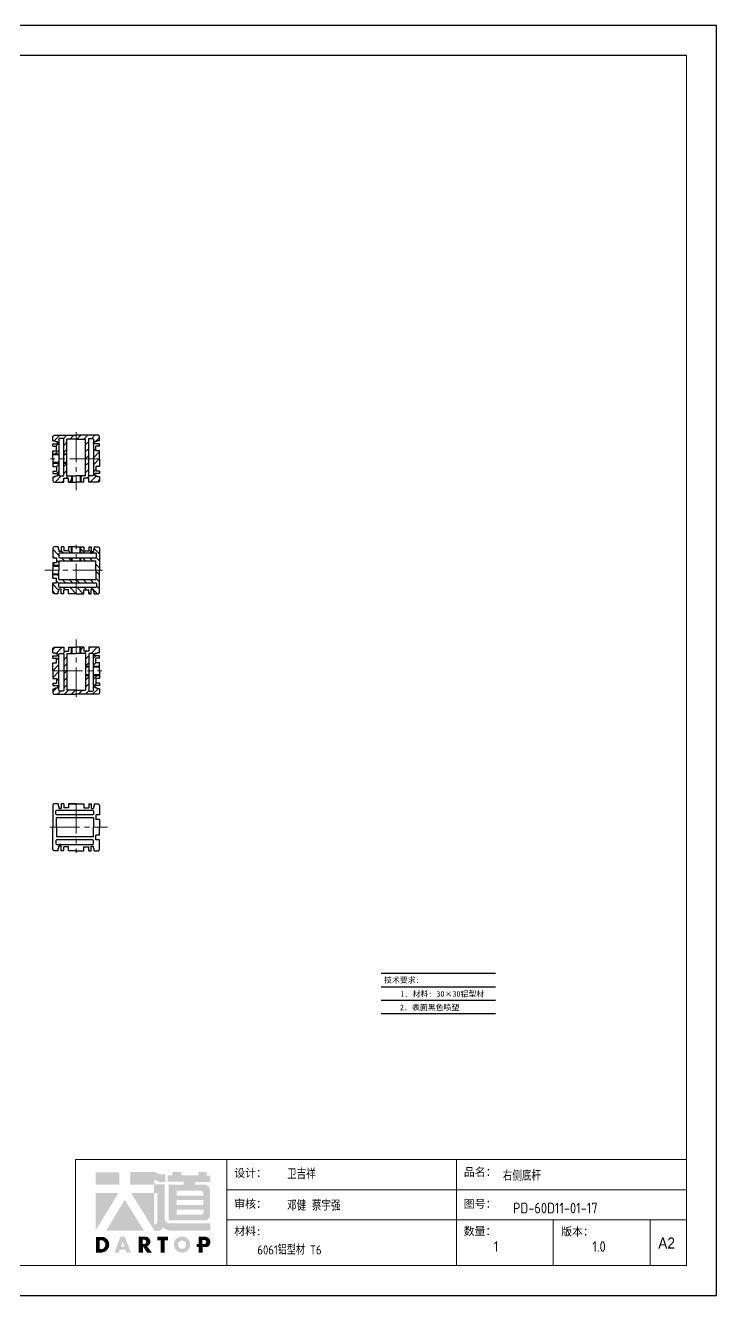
# Model space of a CAD drawing. Header units: millimetres. Extents: x -30327 to 34858, y 4015 to 75103.
# Drawn here: x 22740 to 23183, y 60062 to 60875 of the extents above; entities that cross this region are included whole.
import ezdxf
from ezdxf.enums import TextEntityAlignment as Align

# ---------------------------------------------------------------- set-up
doc = ezdxf.new("R2010")
doc.units = ezdxf.units.MM
doc.linetypes.add('CENTER2', pattern=[28.575, 19.05, -3.175, 3.175, -3.175])
doc.layers.add('A-TITLEBLOCK', color=7, linetype='Continuous', lineweight=18)
for name, color, linetype in [('print', 30, 'Continuous'), ('red', 1, 'CENTER2'), ('yellow', 2, 'Continuous')]:
    doc.layers.add(name, color=color, linetype=linetype)
doc.styles.add('GB', font='GBENOR.SHX', dxfattribs={"bigfont": 'gbcbig.shx'})
doc.styles.add('HZ', font='')
doc.styles.add('SLDTEXTSTYLE0', font='simfang.ttf', dxfattribs={"bigfont": 'bigfont'})
doc.styles.add('SLDTEXTSTYLE1', font='Gothic.ttf', dxfattribs={"width": 0.913})
doc.styles.get('HZ').set_extended_font_data('SimSun')

# ---------------------------------------------------------------- blocks, each defined once
blk = doc.blocks.new('Dartop Logo')
at = {"true_color": 0xc40018}
h = blk.add_hatch(color=12, dxfattribs=at)
h.set_gradient(color1=(196, 0, 24), color2=(196, 0, 24), tint=1)
h.paths.add_polyline_path([(30.39, -3.87), (33.08, -5.04), (35.99, -5.04), (35.99, -1.19), (33.59, -1.19), (30.46, 0.05), (17.94, 0.05), (17.94, -6.46), (30.12, -6.46), (30.12, -6.59), (30.12, -10.75), (18.31, -10.75), (30.46, -30.31), (32.87, -30.31, 0.279375), (34.63, -28.6), (34.63, -28.51), (34.84, -28.51, 0.143145), (38.15, -30.2), (59.27, -30.2), (59.27, -26.49), (38.06, -26.49, -0.414214), (35.75, -24.18), (35.75, -6.26), (30.39, -6.26)])
h.paths.add_polyline_path([(30.25, -10.84), (31.8, -10.84), (31.8, -26.02, -0.088936), (30.9, -26.94), (30.24, -26.94)], flags=16)
h = blk.add_hatch(color=12, dxfattribs=at)
h.set_gradient(color1=(196, 0, 24), color2=(196, 0, 24), tint=1)
h.paths.add_polyline_path([(59.24, -1.73), (57.36, -1.73), (57.36, 0.06), (53.06, 0.06), (53.06, -1.64), (44.29, -1.64), (44.29, 0.15), (39.7, 0.15), (39.7, -1.67), (37.16, -1.67), (37.16, -4.97), (45.54, -4.97), (45.54, -6.42), (37.73, -6.42), (37.73, -24.88), (56.26, -24.88, 0.414214), (59.15, -21.99), (59.15, -9.35, 0.414214), (56.26, -6.46), (51.36, -6.46), (51.36, -5.03), (59.24, -5.03)])
h.paths.add_polyline_path([(54.21, -9.59, -0.414214), (55.66, -11.04), (55.66, -12.1), (41.79, -12.1), (41.79, -9.59)], flags=16)
h.paths.add_polyline_path([(55.57, -14.33), (55.57, -17.01), (41.88, -17.01), (41.88, -14.33)], flags=16)
h.paths.add_polyline_path([(55.75, -19.43), (55.75, -20.57, -0.414214), (54.3, -22.02), (41.88, -22.02), (41.88, -19.43)], flags=16)
h = blk.add_hatch(color=12, dxfattribs=at)
h.set_gradient(color1=(196, 0, 24), color2=(196, 0, 24), tint=1)
h.paths.add_polyline_path([(12.18, 0), (0, 0), (0, -6.37), (12.18, -6.37)])
h = blk.add_hatch(color=12, dxfattribs=at)
h.set_gradient(color1=(196, 0, 24), color2=(196, 0, 24), tint=1)
h.paths.add_polyline_path([(11.79, -10.83), (0.03, -10.83), (0.03, -30.03)])
h = blk.add_hatch(color=12, dxfattribs=at)
h.set_gradient(color1=(196, 0, 24), color2=(196, 0, 24), tint=1)
h.paths.add_polyline_path([(15.05, -14.31), (5.44, -30.15), (25.01, -30.15)])
at = {"true_color": 0x646464}
h = blk.add_hatch(color=251, dxfattribs=at)
h.set_gradient(color1=(100, 100, 100), color2=(100, 100, 100), tint=1)
h.paths.add_polyline_path([(4.15, -33.43), (0.11, -33.43), (0.11, -41.5), (3.51, -41.5, 0.793016)])
h.paths.add_polyline_path([(3.57, -39.73), (2.16, -39.73), (2.16, -35.19), (3.42, -35.19, -0.671361)], flags=16)
h = blk.add_hatch(color=251, dxfattribs=at)
h.set_gradient(color1=(100, 100, 100), color2=(100, 100, 100), tint=1)
h.paths.add_polyline_path([(15.08, -33.36), (12.78, -33.36), (9.82, -41.51), (12, -41.51), (12.51, -40.06), (15.46, -40.06), (15.99, -41.52), (18.19, -41.52)])
h.paths.add_polyline_path([(14.9, -38.51), (13.07, -38.51), (13.97, -35.95)], flags=16)
h = blk.add_hatch(color=251, dxfattribs=at)
h.set_gradient(color1=(100, 100, 100), color2=(100, 100, 100), tint=1)
h.paths.add_polyline_path([(26.27, -33.36), (22.3, -33.36), (22.3, -41.51), (24.4, -41.51), (24.4, -38.28), (26.55, -41.54), (29.09, -41.54), (26.61, -38.3, 0.744055)])
h.paths.add_polyline_path([(24.38, -37.08), (24.38, -34.94), (25.32, -34.94, -0.796809), (25.3, -37.08)], flags=16)
h = blk.add_hatch(color=251, dxfattribs=at)
h.set_gradient(color1=(100, 100, 100), color2=(100, 100, 100), tint=1)
h.paths.add_polyline_path([(37.44, -33.4), (31.88, -33.4), (31.88, -35.16), (33.61, -35.16), (33.61, -41.52), (35.69, -41.52), (35.69, -35.16), (37.44, -35.16)])
h = blk.add_hatch(color=251, dxfattribs=at)
h.set_gradient(color1=(100, 100, 100), color2=(100, 100, 100), tint=1)
h.paths.add_polyline_path([(40.46, -37.41, 1), (48.83, -37.41, 1)])
h.paths.add_polyline_path([(46.8, -37.41, -1), (42.5, -37.41, -1)], flags=16)
h = blk.add_hatch(color=251, dxfattribs=at)
h.set_gradient(color1=(100, 100, 100), color2=(100, 100, 100), tint=1)
h.paths.add_polyline_path([(56.85, -33.38), (56.73, -33.38), (53.19, -33.38), (53.19, -37.19), (52.26, -37.19), (52.26, -38.73), (53.18, -38.73), (53.18, -41.5), (55.24, -41.5), (55.24, -38.72), (57.51, -38.72, 0.812304)])
h.paths.add_polyline_path([(55.21, -37.18), (55.21, -35.05), (56.39, -35.05, -0.778213), (56.27, -37.18)], flags=16)
blk = doc.blocks.new('DT-A2-TITLE')
for p, q in [((594, 420), (0, 420)), ((0, 420), (0, 420)), ((0, 420), (0, 0)), ((0, 420), (10, 420)), ((594, 0), (594, 420)), ((10, 410), (10, 10)), ((584, 410), (10, 410))]:
    blk.add_line(p, q)
at = {"layer": 'A-TITLEBLOCK', "color": 7}
for p, q in [((584, 410), (584, 10)), ((594, 0), (594, 297)), ((382, 10), (382, 45)), ((584, 45), (382, 45)), ((432, 45), (432, 10)), ((508, 45), (508, 10)), ((584, 35), (432, 35)), ((432, 25), (584.08, 25)), ((540, 10), (540, 25)), ((572, 10), (572, 25)), ((10, 10), (584, 10)), ((0, 0), (594, 0))]:
    blk.add_line(p, q, dxfattribs=at)
at = {"layer": 'A-TITLEBLOCK', "xscale": 0.6400000000000001, "yscale": 0.6400000000000001, "zscale": 0.6400000000000001}
blk.add_blockref('Dartop Logo', (388.65, 40.81), dxfattribs=at)
at = {"style": 'GB'}
for tag, p, height in [('#设计', (451.96, 38.52), 3.5), ('#品名', (523.32, 37.95), 3.5), ('#审核', (451.99, 28.1), 3.5), ('#图号', (526.67, 27.2), 3.5), ('#材料说明', (442.15, 13.59), 3), ('#数量', (520.33, 14.51), 3.5), ('#版本', (552.92, 14.47), 3.5)]:
    blk.add_attdef(tag, p, '', height=height, dxfattribs=at)
at = {"layer": 'A-TITLEBLOCK', "color": 7, "attachment_point": 1}
for s, insert, char_height, style in [('设计：', (434.47, 41.87), 2.646, 'SLDTEXTSTYLE0'), ('品名：', (510.43, 42.19), 2.646, 'SLDTEXTSTYLE0'), ('审核：', (434.47, 31.64), 2.646, 'SLDTEXTSTYLE0'), ('图号：', (510.4, 31.66), 2.646, 'SLDTEXTSTYLE0'), ('材料:', (434.47, 22.62), 2.646, 'SLDTEXTSTYLE0'), ('数量：', (510.35, 22.64), 2.646, 'SLDTEXTSTYLE0'), ('版本：', (542.59, 22.48), 2.646, 'SLDTEXTSTYLE0'), ('A2', (574.7, 19.21), 3.704, 'SLDTEXTSTYLE1')]:
    blk.add_mtext(s, dxfattribs=dict(at, insert=insert, char_height=char_height, style=style))

msp = doc.modelspace()

# ---------------------------------------------------------------- hatches: boundary and pattern name
at = {"layer": 'yellow', "lineweight": 9}
h = msp.add_hatch(dxfattribs=at)
h.set_pattern_fill('ANSI31', color=256, style=0)
h.set_pattern_definition([(45, (21523.4897, 59777.8866), (-2.245064, 2.245064), [])])
h.paths.add_polyline_path([(22766.7948, 60610.0994), (22772.7948, 60610.0994), (22772.7948, 60612.5994), (22758.7948, 60612.5994, 0.41421356), (22757.7948, 60611.5994), (22757.7948, 60609.0994), (22759.2948, 60609.0994, 0.41421356), (22759.7948, 60608.5994), (22760.2948, 60608.5994), (22760.7948, 60608.5994), (22760.7948, 60607.0994), (22757.7948, 60607.0994), (22757.7948, 60605.5994), (22760.2948, 60605.5994), (22760.2948, 60602.5994), (22757.7948, 60602.5994), (22757.7948, 60600.5994), (22761.7948, 60600.5994), (22761.7948, 60610.0994, -0.41421356), (22762.2948, 60610.5994), (22764.2948, 60610.5994, -0.41421356), (22764.7948, 60610.0994), (22764.7948, 60600.5994), (22766.7948, 60600.5994)])
h.paths.add_polyline_path([(22780.7948, 60610.0994, -0.41421356), (22781.2948, 60610.5994), (22783.2948, 60610.5994, -0.41421356), (22783.7948, 60610.0994), (22783.7948, 60597.5994), (22787.7948, 60597.5994), (22787.7948, 60602.5994), (22785.2948, 60602.5994), (22785.2948, 60605.5994), (22787.7948, 60605.5994), (22787.7948, 60607.0994), (22784.7948, 60607.0994), (22784.7948, 60608.5994), (22785.2948, 60608.5994), (22785.7948, 60608.5994, 0.41421356), (22786.2948, 60609.0994), (22787.7948, 60609.0994), (22787.7948, 60611.5994, 0.41421356), (22786.7948, 60612.5994), (22772.7948, 60612.5994), (22772.7948, 60610.0994), (22778.7948, 60610.0994), (22778.7948, 60597.5994), (22780.7948, 60597.5994)])
h.paths.add_polyline_path([(22787.7948, 60597.5994), (22783.7948, 60597.5994), (22783.7948, 60587.0994, -0.41421356), (22783.2948, 60586.5994), (22781.2948, 60586.5994, -0.41421356), (22780.7948, 60587.0994), (22780.7948, 60597.5994), (22778.7948, 60597.5994), (22778.7948, 60586.5994), (22777.7948, 60586.5994), (22775.7948, 60586.5994), (22775.7948, 60582.5994), (22777.7948, 60582.5994), (22777.7948, 60585.0994), (22780.7948, 60585.0994), (22780.7948, 60582.5994), (22786.7948, 60582.5994, 0.41421356), (22787.7948, 60583.5994), (22787.7948, 60586.0994), (22786.2948, 60586.0994, 0.41421356), (22785.7948, 60586.5994), (22785.2948, 60586.5994), (22784.7948, 60586.5994), (22784.7948, 60588.0994), (22787.7948, 60588.0994), (22787.7948, 60589.5994), (22785.2948, 60589.5994), (22785.2948, 60592.5994), (22787.7948, 60592.5994)])
h.paths.add_polyline_path([(22775.7948, 60586.5994), (22775.2948, 60586.5994), (22775.2948, 60582.5994), (22775.7948, 60582.5994)])
h.paths.add_polyline_path([(22770.2948, 60586.5994), (22769.7948, 60586.5994), (22769.7948, 60582.5994), (22770.2948, 60582.5994)])
h.paths.add_polyline_path([(22769.7948, 60586.5994), (22767.7948, 60586.5994), (22766.7948, 60586.5994), (22766.7948, 60594.5994), (22764.7948, 60594.5994), (22764.7948, 60587.0994, -0.41421356), (22764.2948, 60586.5994), (22762.2948, 60586.5994, -0.41421356), (22761.7948, 60587.0994), (22761.7948, 60588.0994), (22761.7948, 60594.5994), (22757.7948, 60594.5994), (22757.7948, 60592.5994), (22760.2948, 60592.5994), (22760.2948, 60589.5994), (22757.7948, 60589.5994), (22757.7948, 60588.0994), (22760.7948, 60588.0994), (22760.7948, 60586.5994), (22760.2948, 60586.5994), (22759.7948, 60586.5994, 0.41421356), (22759.2948, 60586.0994), (22757.7948, 60586.0994), (22757.7948, 60583.5994, 0.41421356), (22758.7948, 60582.5994), (22764.7948, 60582.5994), (22764.7948, 60585.0994), (22767.7948, 60585.0994), (22767.7948, 60582.5994), (22769.7948, 60582.5994)])
h.paths.add_polyline_path([(22766.7948, 60595.0994), (22764.7948, 60595.0994), (22764.7948, 60594.5994), (22766.7948, 60594.5994)])
h.paths.add_polyline_path([(22761.7948, 60595.0994), (22757.7948, 60595.0994), (22757.7948, 60594.5994), (22761.7948, 60594.5994)])
h.paths.add_polyline_path([(22761.7948, 60600.5994), (22757.7948, 60600.5994), (22757.7948, 60600.0994), (22761.7948, 60600.0994)])
h.paths.add_polyline_path([(22766.7948, 60600.5994), (22764.7948, 60600.5994), (22764.7948, 60600.0994), (22766.7948, 60600.0994)])
h = msp.add_hatch(dxfattribs=at)
h.set_pattern_fill('ANSI31', color=256, angle=270, style=0)
h.set_pattern_definition([(315, (21953.082, 61775.4998), (2.245064, 2.245064), [])])
h.paths.add_polyline_path([(22785.2948, 60532.1947), (22785.2948, 60526.1947), (22787.7948, 60526.1947), (22787.7948, 60540.1947, 0.41421356), (22786.7948, 60541.1947), (22784.2948, 60541.1947), (22784.2948, 60539.6947, 0.41421356), (22783.7948, 60539.1947), (22783.7948, 60538.6947), (22783.7948, 60538.1947), (22782.2948, 60538.1947), (22782.2948, 60541.1947), (22780.7948, 60541.1947), (22780.7948, 60538.6947), (22777.7948, 60538.6947), (22777.7948, 60541.1947), (22775.7948, 60541.1947), (22775.7948, 60537.1947), (22785.2948, 60537.1947, -0.41421356), (22785.7948, 60536.6947), (22785.7948, 60534.6947, -0.41421356), (22785.2948, 60534.1947), (22775.7948, 60534.1947), (22775.7948, 60532.1947)])
h.paths.add_polyline_path([(22785.2948, 60518.1947, -0.41421356), (22785.7948, 60517.6947), (22785.7948, 60515.6947, -0.41421356), (22785.2948, 60515.1947), (22772.7948, 60515.1947), (22772.7948, 60511.1947), (22777.7948, 60511.1947), (22777.7948, 60513.6947), (22780.7948, 60513.6947), (22780.7948, 60511.1947), (22782.2948, 60511.1947), (22782.2948, 60514.1947), (22783.7948, 60514.1947), (22783.7948, 60513.6947), (22783.7948, 60513.1947, 0.41421356), (22784.2948, 60512.6947), (22784.2948, 60511.1947), (22786.7948, 60511.1947, 0.41421356), (22787.7948, 60512.1947), (22787.7948, 60526.1947), (22785.2948, 60526.1947), (22785.2948, 60520.1947), (22772.7948, 60520.1947), (22772.7948, 60518.1947)])
h.paths.add_polyline_path([(22772.7948, 60511.1947), (22772.7948, 60515.1947), (22762.2948, 60515.1947, -0.41421356), (22761.7948, 60515.6947), (22761.7948, 60517.6947, -0.41421356), (22762.2948, 60518.1947), (22772.7948, 60518.1947), (22772.7948, 60520.1947), (22761.7948, 60520.1947), (22761.7948, 60521.1947), (22761.7948, 60523.1947), (22757.7948, 60523.1947), (22757.7948, 60521.1947), (22760.2948, 60521.1947), (22760.2948, 60518.1947), (22757.7948, 60518.1947), (22757.7948, 60512.1947, 0.41421356), (22758.7948, 60511.1947), (22761.2948, 60511.1947), (22761.2948, 60512.6947, 0.41421356), (22761.7948, 60513.1947), (22761.7948, 60513.6947), (22761.7948, 60514.1947), (22763.2948, 60514.1947), (22763.2948, 60511.1947), (22764.7948, 60511.1947), (22764.7948, 60513.6947), (22767.7948, 60513.6947), (22767.7948, 60511.1947)])
h.paths.add_polyline_path([(22761.7948, 60523.1947), (22761.7948, 60523.6947), (22757.7948, 60523.6947), (22757.7948, 60523.1947)])
h.paths.add_polyline_path([(22761.7948, 60528.6947), (22761.7948, 60529.1947), (22757.7948, 60529.1947), (22757.7948, 60528.6947)])
h.paths.add_polyline_path([(22761.7948, 60529.1947), (22761.7948, 60531.1947), (22761.7948, 60532.1947), (22769.7948, 60532.1947), (22769.7948, 60534.1947), (22762.2948, 60534.1947, -0.41421356), (22761.7948, 60534.6947), (22761.7948, 60536.6947, -0.41421356), (22762.2948, 60537.1947), (22763.2948, 60537.1947), (22769.7948, 60537.1947), (22769.7948, 60541.1947), (22767.7948, 60541.1947), (22767.7948, 60538.6947), (22764.7948, 60538.6947), (22764.7948, 60541.1947), (22763.2948, 60541.1947), (22763.2948, 60538.1947), (22761.7948, 60538.1947), (22761.7948, 60538.6947), (22761.7948, 60539.1947, 0.41421356), (22761.2948, 60539.6947), (22761.2948, 60541.1947), (22758.7948, 60541.1947, 0.41421356), (22757.7948, 60540.1947), (22757.7948, 60534.1947), (22760.2948, 60534.1947), (22760.2948, 60531.1947), (22757.7948, 60531.1947), (22757.7948, 60529.1947)])
h.paths.add_polyline_path([(22770.2948, 60532.1947), (22770.2948, 60534.1947), (22769.7948, 60534.1947), (22769.7948, 60532.1947)])
h.paths.add_polyline_path([(22770.2948, 60537.1947), (22770.2948, 60541.1947), (22769.7948, 60541.1947), (22769.7948, 60537.1947)])
h.paths.add_polyline_path([(22775.7948, 60537.1947), (22775.7948, 60541.1947), (22775.2948, 60541.1947), (22775.2948, 60537.1947)])
h.paths.add_polyline_path([(22775.7948, 60532.1947), (22775.7948, 60534.1947), (22775.2948, 60534.1947), (22775.2948, 60532.1947)])
h = msp.add_hatch(dxfattribs=at)
h.set_pattern_fill('ANSI31', color=256, angle=180, style=0)
h.set_pattern_definition([(225, (24022.1, 61281.6466), (2.245064, -2.245064), [])])
h.paths.add_polyline_path([(22778.7948, 60449.4339), (22772.7948, 60449.4339), (22772.7948, 60446.9339), (22786.7948, 60446.9339, 0.41421356), (22787.7948, 60447.9339), (22787.7948, 60450.4339), (22786.2948, 60450.4339, 0.41421356), (22785.7948, 60450.9339), (22785.2948, 60450.9339), (22784.7948, 60450.9339), (22784.7948, 60452.4339), (22787.7948, 60452.4339), (22787.7948, 60453.9339), (22785.2948, 60453.9339), (22785.2948, 60456.9339), (22787.7948, 60456.9339), (22787.7948, 60458.9339), (22783.7948, 60458.9339), (22783.7948, 60449.4339, -0.41421356), (22783.2948, 60448.9339), (22781.2948, 60448.9339, -0.41421356), (22780.7948, 60449.4339), (22780.7948, 60458.9339), (22778.7948, 60458.9339)])
h.paths.add_polyline_path([(22764.7948, 60449.4339, -0.41421356), (22764.2948, 60448.9339), (22762.2948, 60448.9339, -0.41421356), (22761.7948, 60449.4339), (22761.7948, 60461.9339), (22757.7948, 60461.9339), (22757.7948, 60456.9339), (22760.2948, 60456.9339), (22760.2948, 60453.9339), (22757.7948, 60453.9339), (22757.7948, 60452.4339), (22760.7948, 60452.4339), (22760.7948, 60450.9339), (22760.2948, 60450.9339), (22759.7948, 60450.9339, 0.41421356), (22759.2948, 60450.4339), (22757.7948, 60450.4339), (22757.7948, 60447.9339, 0.41421356), (22758.7948, 60446.9339), (22772.7948, 60446.9339), (22772.7948, 60449.4339), (22766.7948, 60449.4339), (22766.7948, 60461.9339), (22764.7948, 60461.9339)])
h.paths.add_polyline_path([(22757.7948, 60461.9339), (22761.7948, 60461.9339), (22761.7948, 60472.4339, -0.41421356), (22762.2948, 60472.9339), (22764.2948, 60472.9339, -0.41421356), (22764.7948, 60472.4339), (22764.7948, 60461.9339), (22766.7948, 60461.9339), (22766.7948, 60472.9339), (22767.7948, 60472.9339), (22769.7948, 60472.9339), (22769.7948, 60476.9339), (22767.7948, 60476.9339), (22767.7948, 60474.4339), (22764.7948, 60474.4339), (22764.7948, 60476.9339), (22758.7948, 60476.9339, 0.41421356), (22757.7948, 60475.9339), (22757.7948, 60473.4339), (22759.2948, 60473.4339, 0.41421356), (22759.7948, 60472.9339), (22760.2948, 60472.9339), (22760.7948, 60472.9339), (22760.7948, 60471.4339), (22757.7948, 60471.4339), (22757.7948, 60469.9339), (22760.2948, 60469.9339), (22760.2948, 60466.9339), (22757.7948, 60466.9339)])
h.paths.add_polyline_path([(22769.7948, 60472.9339), (22770.2948, 60472.9339), (22770.2948, 60476.9339), (22769.7948, 60476.9339)])
h.paths.add_polyline_path([(22775.2948, 60472.9339), (22775.7948, 60472.9339), (22775.7948, 60476.9339), (22775.2948, 60476.9339)])
h.paths.add_polyline_path([(22775.7948, 60472.9339), (22777.7948, 60472.9339), (22778.7948, 60472.9339), (22778.7948, 60464.9339), (22780.7948, 60464.9339), (22780.7948, 60472.4339, -0.41421356), (22781.2948, 60472.9339), (22783.2948, 60472.9339, -0.41421356), (22783.7948, 60472.4339), (22783.7948, 60471.4339), (22783.7948, 60464.9339), (22787.7948, 60464.9339), (22787.7948, 60466.9339), (22785.2948, 60466.9339), (22785.2948, 60469.9339), (22787.7948, 60469.9339), (22787.7948, 60471.4339), (22784.7948, 60471.4339), (22784.7948, 60472.9339), (22785.2948, 60472.9339), (22785.7948, 60472.9339, 0.41421356), (22786.2948, 60473.4339), (22787.7948, 60473.4339), (22787.7948, 60475.9339, 0.41421356), (22786.7948, 60476.9339), (22780.7948, 60476.9339), (22780.7948, 60474.4339), (22777.7948, 60474.4339), (22777.7948, 60476.9339), (22775.7948, 60476.9339)])
h.paths.add_polyline_path([(22778.7948, 60464.4339), (22780.7948, 60464.4339), (22780.7948, 60464.9339), (22778.7948, 60464.9339)])
h.paths.add_polyline_path([(22783.7948, 60464.4339), (22787.7948, 60464.4339), (22787.7948, 60464.9339), (22783.7948, 60464.9339)])
h.paths.add_polyline_path([(22783.7948, 60458.9339), (22787.7948, 60458.9339), (22787.7948, 60459.4339), (22783.7948, 60459.4339)])
h.paths.add_polyline_path([(22778.7948, 60458.9339), (22780.7948, 60458.9339), (22780.7948, 60459.4339), (22778.7948, 60459.4339)])

# ---------------------------------------------------------------- linework, layer by layer
for p, q in [((22757.7948, 60609.0994), (22759.2948, 60609.0994)), ((22757.7948, 60605.5994), (22757.7948, 60607.0994)), ((22757.7948, 60607.0994), (22760.7948, 60607.0994)), ((22760.2948, 60608.5994), (22760.7948, 60608.5994)), ((22760.7948, 60607.0994), (22760.7948, 60608.5994)), ((22761.7948, 60607.0994), (22761.7948, 60608.0994)), ((22772.7948, 60610.0994), (22766.7948, 60610.0994)), ((22772.7948, 60610.0994), (22778.7948, 60610.0994)), ((22783.7948, 60607.0994), (22783.7948, 60608.0994)), ((22785.2948, 60608.5994), (22784.7948, 60608.5994)), ((22784.7948, 60607.0994), (22784.7948, 60608.5994)), ((22787.7948, 60607.0994), (22784.7948, 60607.0994)), ((22787.7948, 60609.0994), (22786.2948, 60609.0994)), ((22787.7948, 60605.5994), (22787.7948, 60607.0994)), ((22757.7948, 60605.5994), (22760.2948, 60605.5994)), ((22757.7948, 60597.5994), (22757.7948, 60602.5994)), ((22757.7948, 60602.5994), (22760.2948, 60602.5994)), ((22761.7948, 60600.5994), (22757.7948, 60600.5994)), ((22761.7948, 60600.0994), (22757.7948, 60600.0994)), ((22760.2948, 60602.5994), (22760.2948, 60605.5994)), ((22766.7948, 60600.5994), (22764.7948, 60600.5994)), ((22766.7948, 60600.0994), (22764.7948, 60600.0994)), ((22785.2948, 60602.5994), (22785.2948, 60605.5994)), ((22787.7948, 60605.5994), (22785.2948, 60605.5994)), ((22787.7948, 60602.5994), (22785.2948, 60602.5994)), ((22787.7948, 60597.5994), (22787.7948, 60602.5994)), ((22757.7948, 60597.5994), (22757.7948, 60592.5994)), ((22761.7948, 60595.0994), (22757.7948, 60595.0994)), ((22761.7948, 60594.5994), (22757.7948, 60594.5994)), ((22757.7948, 60592.5994), (22760.2948, 60592.5994)), ((22760.2948, 60592.5994), (22760.2948, 60589.5994)), ((22766.7948, 60595.0994), (22764.7948, 60595.0994)), ((22766.7948, 60594.5994), (22764.7948, 60594.5994)), ((22787.7948, 60592.5994), (22785.2948, 60592.5994)), ((22785.2948, 60592.5994), (22785.2948, 60589.5994)), ((22787.7948, 60597.5994), (22787.7948, 60592.5994)), ((22757.7948, 60589.5994), (22757.7948, 60588.0994)), ((22757.7948, 60589.5994), (22760.2948, 60589.5994)), ((22757.7948, 60588.0994), (22760.7948, 60588.0994)), ((22757.7948, 60586.0994), (22759.2948, 60586.0994)), ((22760.2948, 60586.5994), (22760.7948, 60586.5994)), ((22760.7948, 60588.0994), (22760.7948, 60586.5994)), ((22761.7948, 60588.0994), (22761.7948, 60587.0994)), ((22764.7948, 60585.0994), (22767.7948, 60585.0994)), ((22766.7948, 60586.5994), (22767.7948, 60586.5994)), ((22767.7948, 60586.5994), (22772.7948, 60586.5994)), ((22767.7948, 60582.5994), (22772.7948, 60582.5994)), ((22769.7948, 60586.5994), (22769.7948, 60582.5994)), ((22770.2948, 60586.5994), (22770.2948, 60582.5994)), ((22777.7948, 60586.5994), (22772.7948, 60586.5994)), ((22777.7948, 60582.5994), (22772.7948, 60582.5994)), ((22775.2948, 60586.5994), (22775.2948, 60582.5994)), ((22775.7948, 60586.5994), (22775.7948, 60582.5994)), ((22778.7948, 60586.5994), (22777.7948, 60586.5994)), ((22780.7948, 60585.0994), (22777.7948, 60585.0994)), ((22783.7948, 60588.0994), (22783.7948, 60587.0994)), ((22787.7948, 60588.0994), (22784.7948, 60588.0994)), ((22784.7948, 60588.0994), (22784.7948, 60586.5994)), ((22785.2948, 60586.5994), (22784.7948, 60586.5994)), ((22787.7948, 60589.5994), (22785.2948, 60589.5994)), ((22787.7948, 60586.0994), (22786.2948, 60586.0994)), ((22787.7948, 60589.5994), (22787.7948, 60588.0994)), ((22761.2948, 60541.1947), (22761.2948, 60539.6947)), ((22764.7948, 60541.1947), (22763.2948, 60541.1947)), ((22763.2948, 60541.1947), (22763.2948, 60538.1947)), ((22764.7948, 60541.1947), (22764.7948, 60538.6947)), ((22767.7948, 60541.1947), (22767.7948, 60538.6947)), ((22772.7948, 60541.1947), (22767.7948, 60541.1947)), ((22769.7948, 60537.1947), (22769.7948, 60541.1947)), ((22770.2948, 60537.1947), (22770.2948, 60541.1947)), ((22772.7948, 60541.1947), (22777.7948, 60541.1947)), ((22775.2948, 60537.1947), (22775.2948, 60541.1947)), ((22775.7948, 60537.1947), (22775.7948, 60541.1947)), ((22777.7948, 60541.1947), (22777.7948, 60538.6947)), ((22780.7948, 60541.1947), (22782.2948, 60541.1947)), ((22780.7948, 60541.1947), (22780.7948, 60538.6947)), ((22782.2948, 60541.1947), (22782.2948, 60538.1947)), ((22784.2948, 60541.1947), (22784.2948, 60539.6947)), ((22760.2948, 60534.1947), (22760.2948, 60531.1947)), ((22761.7948, 60538.6947), (22761.7948, 60538.1947)), ((22763.2948, 60538.1947), (22761.7948, 60538.1947)), ((22763.2948, 60537.1947), (22762.2948, 60537.1947)), ((22767.7948, 60538.6947), (22764.7948, 60538.6947)), ((22769.7948, 60532.1947), (22769.7948, 60534.1947)), ((22770.2948, 60532.1947), (22770.2948, 60534.1947)), ((22775.2948, 60532.1947), (22775.2948, 60534.1947)), ((22775.7948, 60532.1947), (22775.7948, 60534.1947)), ((22777.7948, 60538.6947), (22780.7948, 60538.6947)), ((22782.2948, 60538.1947), (22783.7948, 60538.1947)), ((22782.2948, 60537.1947), (22783.2948, 60537.1947)), ((22783.7948, 60538.6947), (22783.7948, 60538.1947)), ((22757.7948, 60531.1947), (22757.7948, 60526.1947)), ((22761.7948, 60529.1947), (22757.7948, 60529.1947)), ((22761.7948, 60528.6947), (22757.7948, 60528.6947)), ((22757.7948, 60521.1947), (22757.7948, 60526.1947)), ((22761.7948, 60532.1947), (22761.7948, 60531.1947)), ((22761.7948, 60531.1947), (22761.7948, 60526.1947)), ((22761.7948, 60521.1947), (22761.7948, 60526.1947)), ((22785.2948, 60526.1947), (22785.2948, 60532.1947)), ((22785.2948, 60526.1947), (22785.2948, 60520.1947)), ((22761.7948, 60523.6947), (22757.7948, 60523.6947)), ((22761.7948, 60523.1947), (22757.7948, 60523.1947)), ((22760.2948, 60518.1947), (22760.2948, 60521.1947)), ((22761.7948, 60520.1947), (22761.7948, 60521.1947)), ((22761.2948, 60511.1947), (22761.2948, 60512.6947)), ((22763.2948, 60514.1947), (22761.7948, 60514.1947)), ((22761.7948, 60513.6947), (22761.7948, 60514.1947)), ((22763.2948, 60515.1947), (22762.2948, 60515.1947)), ((22763.2948, 60511.1947), (22763.2948, 60514.1947)), ((22764.7948, 60511.1947), (22763.2948, 60511.1947)), ((22764.7948, 60511.1947), (22764.7948, 60513.6947)), ((22767.7948, 60513.6947), (22764.7948, 60513.6947)), ((22767.7948, 60511.1947), (22767.7948, 60513.6947)), ((22772.7948, 60511.1947), (22767.7948, 60511.1947)), ((22772.7948, 60511.1947), (22777.7948, 60511.1947)), ((22777.7948, 60513.6947), (22780.7948, 60513.6947)), ((22777.7948, 60511.1947), (22777.7948, 60513.6947)), ((22780.7948, 60511.1947), (22780.7948, 60513.6947)), ((22780.7948, 60511.1947), (22782.2948, 60511.1947)), ((22782.2948, 60515.1947), (22783.2948, 60515.1947)), ((22782.2948, 60511.1947), (22782.2948, 60514.1947)), ((22782.2948, 60514.1947), (22783.7948, 60514.1947)), ((22783.7948, 60513.6947), (22783.7948, 60514.1947)), ((22784.2948, 60511.1947), (22784.2948, 60512.6947)), ((22767.7948, 60476.9339), (22772.7948, 60476.9339)), ((22769.7948, 60472.9339), (22769.7948, 60476.9339)), ((22770.2948, 60472.9339), (22770.2948, 60476.9339)), ((22777.7948, 60476.9339), (22772.7948, 60476.9339)), ((22775.2948, 60472.9339), (22775.2948, 60476.9339)), ((22775.7948, 60472.9339), (22775.7948, 60476.9339)), ((22757.7948, 60473.4339), (22759.2948, 60473.4339)), ((22757.7948, 60471.4339), (22760.7948, 60471.4339)), ((22757.7948, 60469.9339), (22757.7948, 60471.4339)), ((22757.7948, 60469.9339), (22760.2948, 60469.9339)), ((22760.2948, 60472.9339), (22760.7948, 60472.9339)), ((22760.2948, 60466.9339), (22760.2948, 60469.9339)), ((22760.7948, 60471.4339), (22760.7948, 60472.9339)), ((22761.7948, 60471.4339), (22761.7948, 60472.4339)), ((22764.7948, 60474.4339), (22767.7948, 60474.4339)), ((22766.7948, 60472.9339), (22767.7948, 60472.9339)), ((22767.7948, 60472.9339), (22772.7948, 60472.9339)), ((22777.7948, 60472.9339), (22772.7948, 60472.9339)), ((22780.7948, 60474.4339), (22777.7948, 60474.4339)), ((22778.7948, 60472.9339), (22777.7948, 60472.9339)), ((22783.7948, 60471.4339), (22783.7948, 60472.4339)), ((22785.2948, 60472.9339), (22784.7948, 60472.9339)), ((22784.7948, 60471.4339), (22784.7948, 60472.9339)), ((22787.7948, 60471.4339), (22784.7948, 60471.4339)), ((22787.7948, 60469.9339), (22785.2948, 60469.9339)), ((22785.2948, 60466.9339), (22785.2948, 60469.9339)), ((22787.7948, 60473.4339), (22786.2948, 60473.4339)), ((22787.7948, 60469.9339), (22787.7948, 60471.4339)), ((22757.7948, 60466.9339), (22760.2948, 60466.9339)), ((22757.7948, 60461.9339), (22757.7948, 60466.9339)), ((22757.7948, 60461.9339), (22757.7948, 60456.9339)), ((22778.7948, 60464.9339), (22780.7948, 60464.9339)), ((22778.7948, 60464.4339), (22780.7948, 60464.4339)), ((22783.7948, 60464.9339), (22787.7948, 60464.9339)), ((22783.7948, 60464.4339), (22787.7948, 60464.4339)), ((22787.7948, 60466.9339), (22785.2948, 60466.9339)), ((22787.7948, 60461.9339), (22787.7948, 60466.9339)), ((22787.7948, 60461.9339), (22787.7948, 60456.9339)), ((22757.7948, 60456.9339), (22760.2948, 60456.9339)), ((22757.7948, 60453.9339), (22760.2948, 60453.9339)), ((22757.7948, 60453.9339), (22757.7948, 60452.4339)), ((22757.7948, 60452.4339), (22760.7948, 60452.4339)), ((22760.2948, 60456.9339), (22760.2948, 60453.9339)), ((22760.7948, 60452.4339), (22760.7948, 60450.9339)), ((22761.7948, 60452.4339), (22761.7948, 60451.4339)), ((22778.7948, 60459.4339), (22780.7948, 60459.4339)), ((22778.7948, 60458.9339), (22780.7948, 60458.9339)), ((22783.7948, 60459.4339), (22787.7948, 60459.4339)), ((22783.7948, 60458.9339), (22787.7948, 60458.9339)), ((22783.7948, 60452.4339), (22783.7948, 60451.4339)), ((22787.7948, 60452.4339), (22784.7948, 60452.4339)), ((22784.7948, 60452.4339), (22784.7948, 60450.9339)), ((22785.2948, 60456.9339), (22785.2948, 60453.9339)), ((22787.7948, 60456.9339), (22785.2948, 60456.9339)), ((22787.7948, 60453.9339), (22785.2948, 60453.9339)), ((22787.7948, 60453.9339), (22787.7948, 60452.4339)), ((22757.7948, 60450.4339), (22759.2948, 60450.4339)), ((22760.2948, 60450.9339), (22760.7948, 60450.9339)), ((22772.7948, 60449.4339), (22766.7948, 60449.4339)), ((22772.7948, 60449.4339), (22778.7948, 60449.4339)), ((22785.2948, 60450.9339), (22784.7948, 60450.9339)), ((22787.7948, 60450.4339), (22786.2948, 60450.4339)), ((22761.2948, 60376.7092), (22761.2948, 60375.2092)), ((22761.7948, 60374.2092), (22761.7948, 60373.7092)), ((22763.2948, 60373.7092), (22761.7948, 60373.7092)), ((22763.2948, 60372.7092), (22762.2948, 60372.7092)), ((22763.2948, 60376.7092), (22763.2948, 60373.7092)), ((22764.7948, 60376.7092), (22763.2948, 60376.7092)), ((22764.7948, 60376.7092), (22764.7948, 60374.2092)), ((22767.7948, 60374.2092), (22764.7948, 60374.2092)), ((22767.7948, 60376.7092), (22777.7948, 60376.7092)), ((22767.7948, 60376.7092), (22767.7948, 60374.2092)), ((22772.7948, 60376.7092), (22767.7948, 60376.7092)), ((22777.7948, 60376.7092), (22777.7948, 60374.2092)), ((22777.7948, 60374.2092), (22780.7948, 60374.2092)), ((22780.7948, 60376.7092), (22780.7948, 60374.2092)), ((22780.7948, 60376.7092), (22782.2948, 60376.7092)), ((22782.2948, 60376.7092), (22782.2948, 60373.7092)), ((22782.2948, 60373.7092), (22783.7948, 60373.7092)), ((22782.2948, 60372.7092), (22783.2948, 60372.7092)), ((22783.7948, 60374.2092), (22783.7948, 60373.7092)), ((22784.2948, 60376.7092), (22784.2948, 60375.2092)), ((22760.2948, 60361.7092), (22760.2948, 60367.7092)), ((22783.7948, 60367.7092), (22783.7948, 60366.7092)), ((22783.7948, 60366.7092), (22783.7948, 60361.7092)), ((22785.2948, 60369.7092), (22785.2948, 60366.7092)), ((22787.7948, 60366.7092), (22787.7948, 60361.7092)), ((22760.2948, 60361.7092), (22760.2948, 60355.7092)), ((22783.7948, 60356.7092), (22783.7948, 60361.7092)), ((22783.7948, 60355.7092), (22783.7948, 60356.7092)), ((22785.2948, 60353.7092), (22785.2948, 60356.7092)), ((22787.7948, 60356.7092), (22787.7948, 60361.7092)), ((22761.2948, 60346.7092), (22761.2948, 60348.2092)), ((22763.2948, 60349.7092), (22761.7948, 60349.7092)), ((22761.7948, 60349.2092), (22761.7948, 60349.7092)), ((22763.2948, 60350.7092), (22762.2948, 60350.7092)), ((22763.2948, 60346.7092), (22763.2948, 60349.7092)), ((22764.7948, 60346.7092), (22763.2948, 60346.7092)), ((22764.7948, 60346.7092), (22764.7948, 60349.2092)), ((22767.7948, 60349.2092), (22764.7948, 60349.2092)), ((22767.7948, 60346.7092), (22767.7948, 60349.2092)), ((22772.7948, 60346.7092), (22767.7948, 60346.7092)), ((22772.7948, 60346.7092), (22777.7948, 60346.7092)), ((22777.7948, 60346.7092), (22777.7948, 60349.2092)), ((22777.7948, 60349.2092), (22780.7948, 60349.2092)), ((22780.7948, 60346.7092), (22780.7948, 60349.2092)), ((22780.7948, 60346.7092), (22782.2948, 60346.7092)), ((22782.2948, 60350.7092), (22783.2948, 60350.7092)), ((22782.2948, 60346.7092), (22782.2948, 60349.7092)), ((22782.2948, 60349.7092), (22783.7948, 60349.7092)), ((22783.7948, 60349.2092), (22783.7948, 60349.7092)), ((22784.2948, 60346.7092), (22784.2948, 60348.2092))]:
    msp.add_line(p, q)
for points in [[(22757.7948, 60609.0994), (22757.7948, 60611.5994, -0.41421356), (22758.7948, 60612.5994), (22772.7948, 60612.5994)], [(22759.2948, 60609.0994), (22759.2948, 60609.0994, 0.41421356), (22759.7948, 60608.5994), (22760.2948, 60608.5994)], [(22787.7948, 60609.0994), (22787.7948, 60611.5994, 0.41421356), (22786.7948, 60612.5994), (22772.7948, 60612.5994)], [(22786.2948, 60609.0994), (22786.2948, 60609.0994, -0.41421356), (22785.7948, 60608.5994), (22785.2948, 60608.5994)], [(22757.7948, 60586.0994), (22757.7948, 60583.5994, 0.41421356), (22758.7948, 60582.5994), (22764.7948, 60582.5994)], [(22759.2948, 60586.0994), (22759.2948, 60586.0994, -0.41421356), (22759.7948, 60586.5994), (22760.2948, 60586.5994)], [(22787.7948, 60586.0994), (22787.7948, 60583.5994, -0.41421356), (22786.7948, 60582.5994), (22780.7948, 60582.5994)], [(22786.2948, 60586.0994), (22786.2948, 60586.0994, 0.41421356), (22785.7948, 60586.5994), (22785.2948, 60586.5994)], [(22761.2948, 60541.1947), (22758.7948, 60541.1947, 0.41421356), (22757.7948, 60540.1947), (22757.7948, 60534.1947)], [(22784.2948, 60541.1947), (22786.7948, 60541.1947, -0.41421356), (22787.7948, 60540.1947), (22787.7948, 60526.1947)], [(22761.2948, 60539.6947), (22761.2948, 60539.6947, -0.41421356), (22761.7948, 60539.1947), (22761.7948, 60538.6947)], [(22784.2948, 60539.6947), (22784.2948, 60539.6947, 0.41421356), (22783.7948, 60539.1947), (22783.7948, 60538.6947)], [(22784.2948, 60511.1947), (22786.7948, 60511.1947, 0.41421356), (22787.7948, 60512.1947), (22787.7948, 60526.1947)], [(22761.2948, 60511.1947), (22758.7948, 60511.1947, -0.41421356), (22757.7948, 60512.1947), (22757.7948, 60518.1947)], [(22761.2948, 60512.6947), (22761.2948, 60512.6947, 0.41421356), (22761.7948, 60513.1947), (22761.7948, 60513.6947)], [(22784.2948, 60512.6947), (22784.2948, 60512.6947, -0.41421356), (22783.7948, 60513.1947), (22783.7948, 60513.6947)], [(22757.7948, 60473.4339), (22757.7948, 60475.9339, -0.41421356), (22758.7948, 60476.9339), (22764.7948, 60476.9339)], [(22787.7948, 60473.4339), (22787.7948, 60475.9339, 0.41421356), (22786.7948, 60476.9339), (22780.7948, 60476.9339)], [(22759.2948, 60473.4339), (22759.2948, 60473.4339, 0.41421356), (22759.7948, 60472.9339), (22760.2948, 60472.9339)], [(22786.2948, 60473.4339), (22786.2948, 60473.4339, -0.41421356), (22785.7948, 60472.9339), (22785.2948, 60472.9339)], [(22757.7948, 60450.4339), (22757.7948, 60447.9339, 0.41421356), (22758.7948, 60446.9339), (22772.7948, 60446.9339)], [(22759.2948, 60450.4339), (22759.2948, 60450.4339, -0.41421356), (22759.7948, 60450.9339), (22760.2948, 60450.9339)], [(22787.7948, 60450.4339), (22787.7948, 60447.9339, -0.41421356), (22786.7948, 60446.9339), (22772.7948, 60446.9339)], [(22786.2948, 60450.4339), (22786.2948, 60450.4339, 0.41421356), (22785.7948, 60450.9339), (22785.2948, 60450.9339)], [(22761.2948, 60376.7092), (22758.7948, 60376.7092, 0.41421356), (22757.7948, 60375.7092), (22757.7948, 60361.7092)], [(22761.2948, 60375.2092), (22761.2948, 60375.2092, -0.41421356), (22761.7948, 60374.7092), (22761.7948, 60374.2092)], [(22784.2948, 60375.2092), (22784.2948, 60375.2092, 0.41421356), (22783.7948, 60374.7092), (22783.7948, 60374.2092)], [(22784.2948, 60376.7092), (22786.7948, 60376.7092, -0.41421356), (22787.7948, 60375.7092), (22787.7948, 60369.7092)], [(22761.2948, 60346.7092), (22758.7948, 60346.7092, -0.41421356), (22757.7948, 60347.7092), (22757.7948, 60361.7092)], [(22761.2948, 60348.2092), (22761.2948, 60348.2092, 0.41421356), (22761.7948, 60348.7092), (22761.7948, 60349.2092)], [(22784.2948, 60348.2092), (22784.2948, 60348.2092, -0.41421356), (22783.7948, 60348.7092), (22783.7948, 60349.2092)], [(22784.2948, 60346.7092), (22786.7948, 60346.7092, 0.41421356), (22787.7948, 60347.7092), (22787.7948, 60353.7092)]]:
    msp.add_lwpolyline(points, format="xyb")
for points in [[(22761.7948, 60610.0994), (22761.7948, 60587.0994, 0.41421356), (22762.2948, 60586.5994), (22764.2948, 60586.5994, 0.41421356), (22764.7948, 60587.0994), (22764.7948, 60610.0994, 0.41421356), (22764.2948, 60610.5994), (22762.2948, 60610.5994, 0.41421356)], [(22783.7948, 60610.0994), (22783.7948, 60587.0994, -0.41421356), (22783.2948, 60586.5994), (22781.2948, 60586.5994, -0.41421356), (22780.7948, 60587.0994), (22780.7948, 60610.0994, -0.41421356), (22781.2948, 60610.5994), (22783.2948, 60610.5994, -0.41421356)], [(22785.2948, 60537.1947), (22762.2948, 60537.1947, 0.41421356), (22761.7948, 60536.6947), (22761.7948, 60534.6947, 0.41421356), (22762.2948, 60534.1947), (22785.2948, 60534.1947, 0.41421356), (22785.7948, 60534.6947), (22785.7948, 60536.6947, 0.41421356)], [(22785.2948, 60515.1947), (22762.2948, 60515.1947, -0.41421356), (22761.7948, 60515.6947), (22761.7948, 60517.6947, -0.41421356), (22762.2948, 60518.1947), (22785.2948, 60518.1947, -0.41421356), (22785.7948, 60517.6947), (22785.7948, 60515.6947, -0.41421356)], [(22761.7948, 60449.4339), (22761.7948, 60472.4339, -0.41421356), (22762.2948, 60472.9339), (22764.2948, 60472.9339, -0.41421356), (22764.7948, 60472.4339), (22764.7948, 60449.4339, -0.41421356), (22764.2948, 60448.9339), (22762.2948, 60448.9339, -0.41421356)], [(22783.7948, 60449.4339), (22783.7948, 60472.4339, 0.41421356), (22783.2948, 60472.9339), (22781.2948, 60472.9339, 0.41421356), (22780.7948, 60472.4339), (22780.7948, 60449.4339, 0.41421356), (22781.2948, 60448.9339), (22783.2948, 60448.9339, 0.41421356)], [(22760.2948, 60372.7092), (22783.2948, 60372.7092, -0.41421356), (22783.7948, 60372.2092), (22783.7948, 60370.2092, -0.41421356), (22783.2948, 60369.7092), (22760.2948, 60369.7092, -0.41421356), (22759.7948, 60370.2092), (22759.7948, 60372.2092, -0.41421356)], [(22760.2948, 60350.7092), (22783.2948, 60350.7092, 0.41421356), (22783.7948, 60351.2092), (22783.7948, 60353.2092, 0.41421356), (22783.2948, 60353.7092), (22760.2948, 60353.7092, 0.41421356), (22759.7948, 60353.2092), (22759.7948, 60351.2092, 0.41421356)]]:
    msp.add_lwpolyline(points, format="xyb", close=True)
for points in [[(22766.7948, 60586.5994), (22766.7948, 60610.0994)], [(22778.7948, 60586.5994), (22778.7948, 60610.0994)], [(22764.7948, 60582.5994), (22764.7948, 60585.0994)], [(22767.7948, 60582.5994), (22767.7948, 60585.0994)], [(22777.7948, 60582.5994), (22777.7948, 60585.0994)], [(22780.7948, 60582.5994), (22780.7948, 60585.0994)], [(22757.7948, 60534.1947), (22760.2948, 60534.1947)], [(22757.7948, 60531.1947), (22760.2948, 60531.1947)], [(22761.7948, 60532.1947), (22785.2948, 60532.1947)], [(22757.7948, 60521.1947), (22760.2948, 60521.1947)], [(22757.7948, 60518.1947), (22760.2948, 60518.1947)], [(22761.7948, 60520.1947), (22785.2948, 60520.1947)], [(22764.7948, 60476.9339), (22764.7948, 60474.4339)], [(22767.7948, 60476.9339), (22767.7948, 60474.4339)], [(22777.7948, 60476.9339), (22777.7948, 60474.4339)], [(22780.7948, 60476.9339), (22780.7948, 60474.4339)], [(22766.7948, 60472.9339), (22766.7948, 60449.4339)], [(22778.7948, 60472.9339), (22778.7948, 60449.4339)], [(22783.7948, 60367.7092), (22760.2948, 60367.7092)], [(22787.7948, 60369.7092), (22785.2948, 60369.7092)], [(22787.7948, 60366.7092), (22785.2948, 60366.7092)], [(22783.7948, 60355.7092), (22760.2948, 60355.7092)], [(22787.7948, 60356.7092), (22785.2948, 60356.7092)], [(22787.7948, 60353.7092), (22785.2948, 60353.7092)]]:
    msp.add_lwpolyline(points)
at = {"layer": 'Defpoints'}
for p, q in [((22967.9389, 60268.3119), (23041.1824, 60268.3119)), ((22967.9389, 60259.7124), (23041.1824, 60259.7124)), ((22967.9389, 60259.7124), (23041.1824, 60259.7124)), ((22967.9389, 60251.1129), (23041.1824, 60251.1129)), ((22967.9389, 60242.5134), (23041.1824, 60242.5134))]:
    msp.add_line(p, q, dxfattribs=at)
at = {"layer": 'print'}
msp.add_lwpolyline([(22033.0656, 60062.0396), (23182.6695, 60062.0396), (23182.6695, 60874.8908), (22033.0656, 60874.8908)], close=True, dxfattribs=at)
at = {"layer": 'red', "lineweight": 9}
for p, q in [((22772.7948, 60614.4966), (22772.7948, 60577.5484)), ((22787.7948, 60597.5994), (22756.4682, 60597.5994)), ((22772.7948, 60511.1947), (22772.7948, 60542.5212)), ((22789.692, 60526.1947), (22752.7438, 60526.1947)), ((22772.7948, 60445.0366), (22772.7948, 60481.9849)), ((22757.7948, 60461.9339), (22789.1214, 60461.9339)), ((22772.7948, 60376.7092), (22772.7948, 60345.3827)), ((22755.8976, 60361.7092), (22792.8458, 60361.7092))]:
    msp.add_line(p, q, dxfattribs=at)

# ---------------------------------------------------------------- block references
at = {"xscale": 1.93536, "yscale": 1.93536, "zscale": 1.93536}
msp.add_blockref('DT-A2-TITLE', (22033.0656, 60062.0396), dxfattribs=at).add_auto_attribs({'#设计': '卫吉祥', '#审核': '邓健 蔡宇强', '#材料说明': '6061铝型材 T6', '#品名': '右侧底杆', '#图号': 'PD-60D11-01-17', '#数量': '1', '#版本': '1.0'})

# ---------------------------------------------------------------- texts
at = {"style": 'HZ'}
for s, p in [('技术要求:', (22981.2405, 60263.9719)), ('     1. 材料: 30×30铝型材  ', (23003.2697, 60255.0753)), ('    2. 表面黑色喷塑          ', (23006.7403, 60246.4758))]:
    msp.add_text(s, height=3.61179, dxfattribs=at).set_placement(p, align=Align.MIDDLE_CENTER)

doc.saveas('drawing.dxf')
